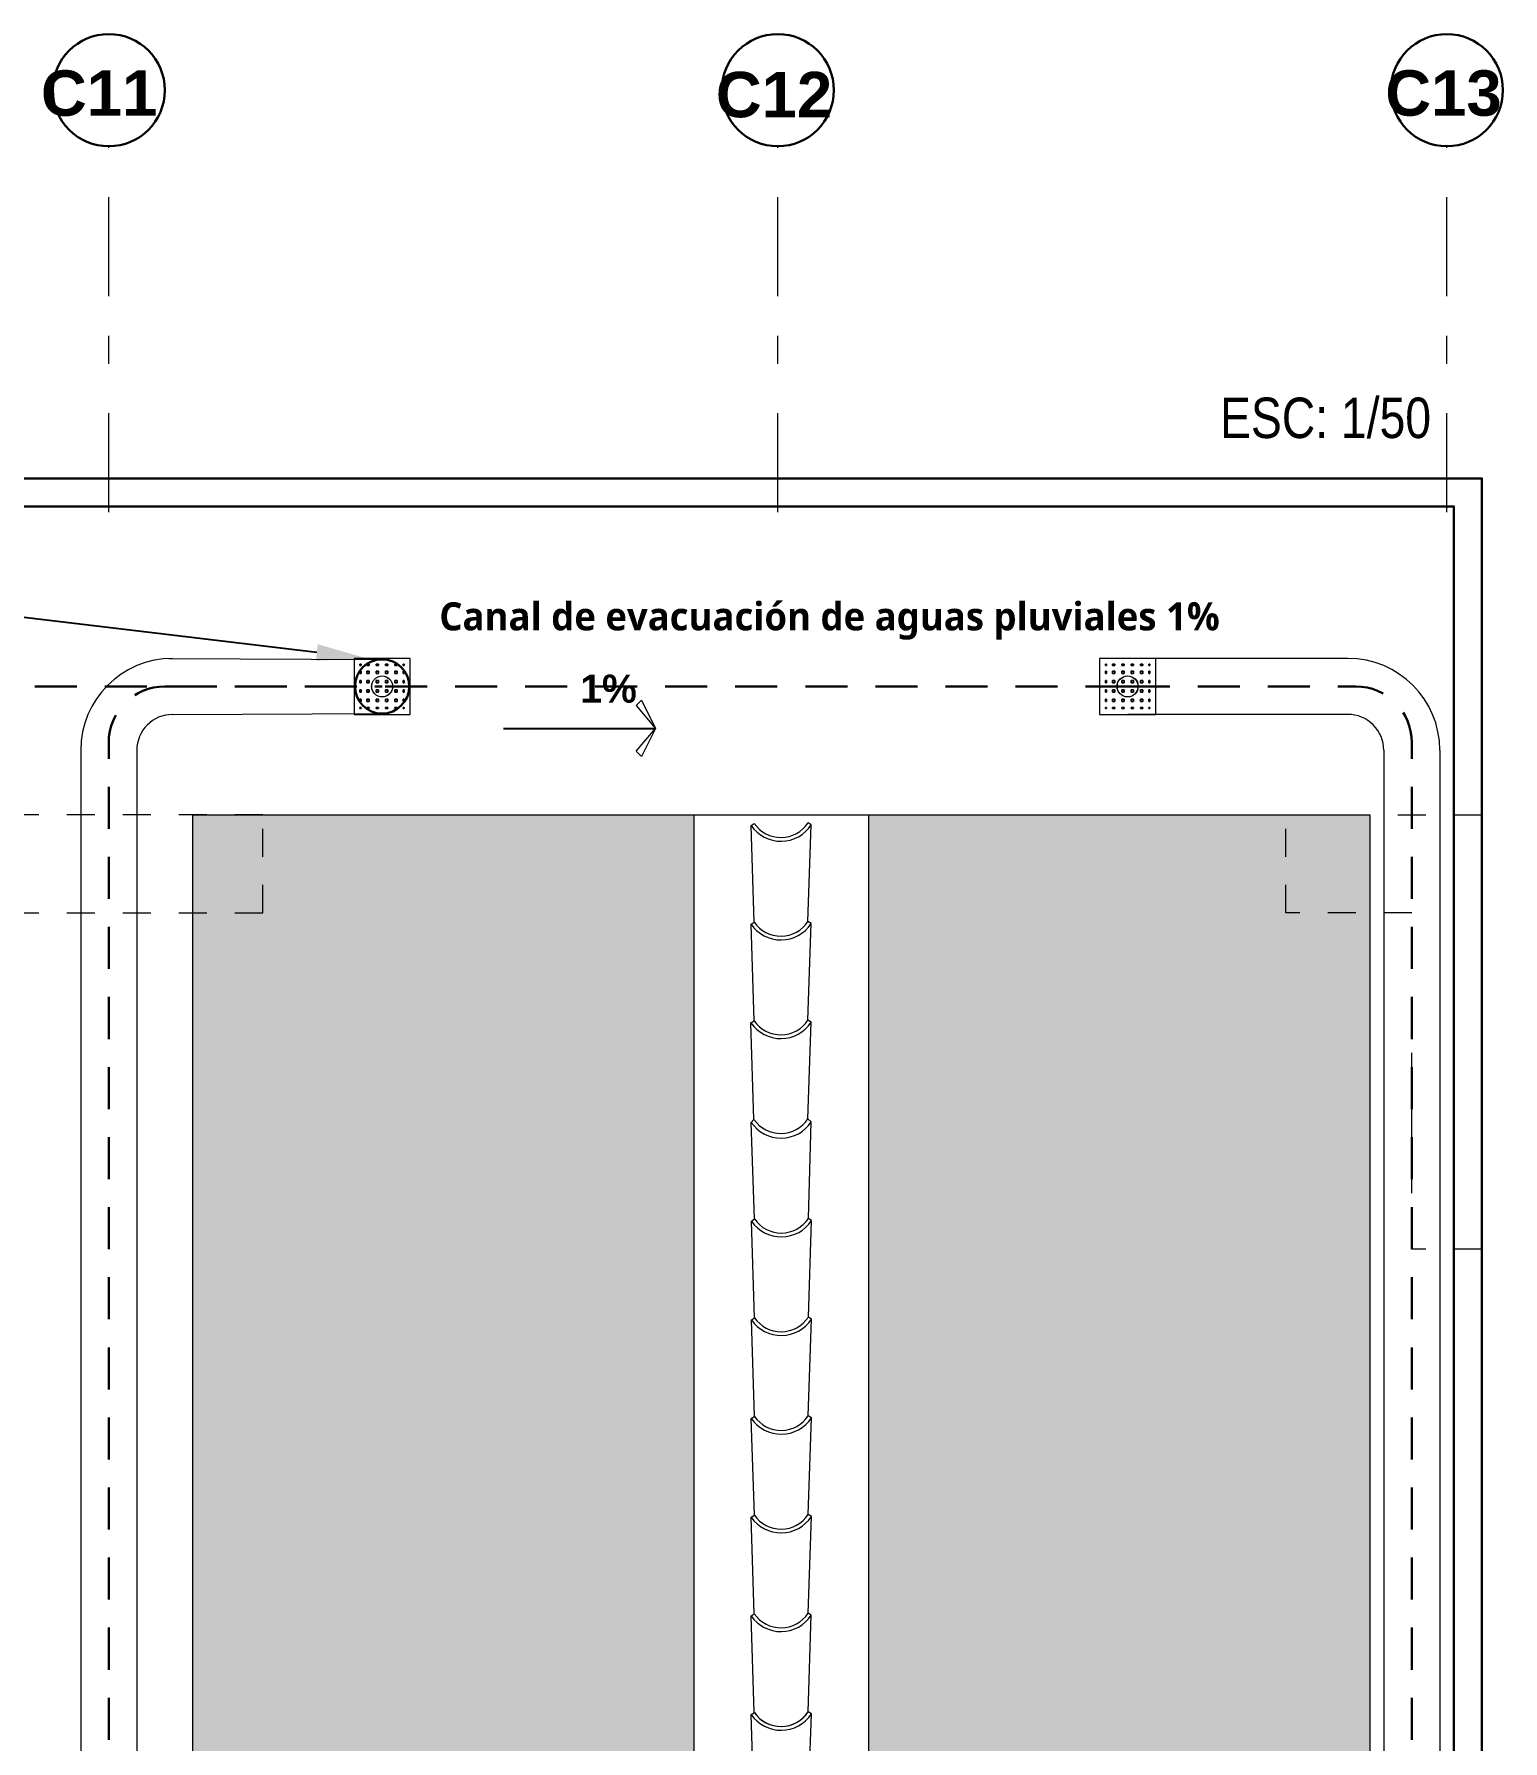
# Model space of a CAD drawing. Header units: metres. Extents: x 27 to 147, y -173 to 8.
# Drawn here: x 78.56 to 83.8, y -12.35 to -6.26 of the extents above; entities that cross this region are included whole.
import ezdxf
from ezdxf import colors
from ezdxf.entities.mleader import LeaderData, LeaderLine
from ezdxf.math import Vec2, Vec3

# ---------------------------------------------------------------- set-up
doc = ezdxf.new("R2010")
doc.units = ezdxf.units.M
for name, pattern in [('DASHED2', [0.375, 0.25, -0.125]), ('Dot & Dashed', [0.670277762413025, 0.352777767181396, -0.176388883590699, 0, -0.14111111164093]), ('HIDDEN2', [0.1875, 0.125, -0.0625])]:
    doc.linetypes.add(name, pattern=pattern)
for name, color, linetype, lineweight in [('2D Drafting - General_Pen_No__46', 7, 'Continuous', 25), ('Cotas varias El', 253, 'Continuous', 13), ('Equipamiento SR', 23, 'Continuous', 0), ('GRAFO 0 BLANCO', 7, 'Continuous', 0), ('grafo 2', 31, 'Continuous', 20), ('GRAFO 3', 22, 'Continuous', 30), ('GRAFO 4', 7, 'Continuous', 30), ('GRAFO01', 7, 'Continuous', 0), ('GRfo 3', 7, 'Continuous', 30), ('I.S. CANALETAS', 12, 'Continuous', 0), ('Interior - Mobiliario', 7, 'Continuous', 5), ('letras sr', 7, 'Continuous', 5), ('linea0016', 144, 'HIDDEN2', 9), ('Lineas Referencia', 73, 'Continuous', 13), ('teja andina', 252, 'Continuous', 0), ('TEJAS ANDINA', 253, 'Continuous', 0), ('TEXTO 100', 7, 'Continuous', 20)]:
    doc.layers.add(name, color=color, linetype=linetype, lineweight=lineweight)
doc.layers.add('Interior - Mobiliario _Pluma_Nº__3', color=7, linetype='Continuous', lineweight=18, true_color=0xff6600)
doc.layers.add('Mobiliario', color=7, linetype='Continuous', lineweight=0, true_color=0x7f7f7f)
doc.styles.add('fina', font='techl___.ttf')
doc.styles.add('GENERATED_STYLE_1', font='arialbd.ttf')
doc.styles.add('GENERATED_STYLE_2', font='arial.ttf')
doc.styles.get("Standard").update_dxf_attribs({"font": 'arial.ttf'})

# ---------------------------------------------------------------- blocks, each defined once
blk = doc.blocks.new('A$C295C7585')
at = {"layer": 'Mobiliario', "lineweight": 15}
for p, q in [((1.374978025502969, 3.076203088460716), (1.513853283491699, 3.40416242087349)), ((1.513853283491699, 3.40416242087349), (1.527648820229842, 3.406546360073889)), ((1.556330874160267, 2.995064099900674), (1.716417933508637, 3.313533070731637)), ((1.716417933508637, 3.313533070731637), (1.70900166888714, 3.325407371513847)), ((1.222307230775641, 2.745859816847769), (1.36118248876528, 3.073819149260316)), ((1.36118248876528, 3.073819149260316), (1.374978025502969, 3.076203088460716)), ((1.403660079433394, 2.6647208282875), (1.563747138781764, 2.983189799118463)), ((1.563747138781764, 2.983189799118463), (1.556330874160267, 2.995064099900674)), ((1.069636436049223, 2.415516545234141), (1.208511694038407, 2.743475877646915)), ((1.208511694038407, 2.743475877646915), (1.222307230776096, 2.745859816847542)), ((1.250989284706975, 2.334377556673871), (1.411076344054891, 2.652846527505289)), ((1.411076344054891, 2.652846527505289), (1.403660079433394, 2.6647208282875)), ((0.9169656413223493, 2.085173273620967), (1.055840899311079, 2.413132606033741)), ((1.055840899311079, 2.413132606033741), (1.069636436048768, 2.415516545234595)), ((1.258405549328472, 2.322503255891888), (1.25098928470652, 2.334377556674326)), ((1.098318489980102, 2.004034285060698), (1.258405549328472, 2.322503255891888)), ((0.7650785429282223, 1.751017721853714), (0.9031190902182971, 2.079350511766734)), ((0.9031190902182971, 2.079350511766734), (0.9169656413223493, 2.085173273620967)), ((0.94643139158552, 1.66987873329299), (1.10492039455994, 1.989062689736784)), ((1.10492039455994, 1.989062689736784), (1.098439325062163, 2.004274668164622)), ((0.612407748201349, 1.420674450239858), (0.7512830061905333, 1.748633782652632)), ((0.7512830061905333, 1.748633782652632), (0.7650785429282223, 1.751017721853486)), ((0.7937605968586467, 1.339535461679816), (0.953847656207472, 1.658004432511007)), ((0.953847656207472, 1.658004432511007), (0.94643139158552, 1.66987873329299)), ((0.4597369534749305, 1.090331178626684), (0.5986122114636601, 1.418290511039459)), ((0.5986122114636601, 1.418290511039459), (0.6124077482018038, 1.420674450240085)), ((0.6410898021322282, 1.009192190066642), (0.8011768614805987, 1.327661160897833)), ((0.8011768614805987, 1.327661160897833), (0.7937605968591015, 1.339535461679816)), ((0.3070661587476025, 0.7599879070137376), (0.4459414167367868, 1.087947239426285)), ((0.4459414167367868, 1.087947239426285), (0.4597369534749305, 1.090331178626911)), ((0.6485060667537255, 0.997317889284659), (0.6410898021322282, 1.009192190066642)), ((0.4884190074053549, 0.6788489184534683), (0.6485060667537255, 0.997317889284659)), ((0.1543953640207292, 0.4296446354001091), (0.2932706220099135, 0.757603967813111)), ((0.2932706220099135, 0.757603967813111), (0.3070661587480572, 0.7599879070135103)), ((0.3357482126784817, 0.3485056468398398), (0.4958352720268522, 0.6669746176712579)), ((0.4958352720268522, 0.6669746176712579), (0.4884190074053549, 0.6788489184534683)), ((0.001724569293855893, 0.09930136378693533), (0.1405998272830402, 0.4272606961997099)), ((0.1405998272830402, 0.4272606961997099), (0.1543953640207292, 0.4296446354007912)), ((0.1830774179516084, 0.01816237522666597), (0.3431644773004336, 0.3366313460578567)), ((0.3431644773004336, 0.3366313460578567), (0.3357482126784817, 0.3485056468402945))]:
    blk.add_line(p, q, dxfattribs=at)
for centre, radius, start, end in [((1.64559542193274, 3.42692813519011), 0.1336946849706216, 189.8041789864884, 301.9874291323811), ((1.64559542193274, 3.42692813519011), 0.1196946849706216, 189.8041789864884, 301.9874291323811), ((1.492924627205866, 3.096584863576936), 0.1336946849706216, 189.8041789864884, 301.9874291323811), ((1.492924627205866, 3.096584863576936), 0.1196946849706216, 189.8041789864884, 301.9874291323811), ((1.340253832479448, 2.766241591963535), 0.1336946849706216, 189.8041789864884, 301.9874291323811), ((1.340253832479448, 2.766241591963535), 0.1196946849706216, 189.8041789864884, 301.9874291323811), ((1.187583037752574, 2.435898320350134), 0.1336946849706216, 189.8041789864884, 301.9874291323811), ((1.187583037752574, 2.435898320350134), 0.1196946849706216, 189.8041789864884, 301.9874291323811), ((1.034204698330086, 2.101672659223368), 0.1329726096647947, 189.6640148896703, 302.1275932302208), ((1.034912243024337, 2.105555048736051), 0.1196946849706216, 189.8041789864884, 301.9874291323811), ((0.8830251446311195, 1.77139949696948), 0.1336946849706216, 189.8041789864884, 301.9874291323811), ((0.8830251446311195, 1.77139949696948), 0.1196946849706216, 189.8041789864884, 301.9874291323811), ((0.7303543499047009, 1.441056225356306), 0.1336946849706216, 189.8041789864884, 301.9874291323811), ((0.7303543499047009, 1.441056225356306), 0.1196946849706216, 189.8041789864884, 301.9874291323811), ((0.5776835551778277, 1.110712953743132), 0.1336946849706216, 189.8041789864884, 301.9874291323811), ((0.5776835551778277, 1.110712953743132), 0.1196946849706216, 189.8041789864884, 301.9874291323811), ((0.4250127604509544, 0.7803696821295034), 0.1336946849706216, 189.8041789864884, 301.9874291323811), ((0.4250127604509544, 0.7803696821295034), 0.1196946849706216, 189.8041789864884, 301.9874291323811), ((0.2723419657240811, 0.4500264105163296), 0.1336946849706216, 189.8041789864884, 301.9874291323811), ((0.2723419657240811, 0.4500264105163296), 0.1196946849706216, 189.8041789864884, 301.9874291323811), ((0.1196711709962983, 0.119683138902019), 0.1196946849706216, 189.8041789864884, 301.9874291323811)]:
    blk.add_arc(centre, radius, start, end, dxfattribs=at)
blk = doc.blocks.new('Red 18')
at = {"layer": 'GRAFO 0 BLANCO', "linetype": 'Continuous'}
for p, q in [((0.05, 0.2041666666666667), (0.04583333333333334, 0.2041666666666667)), ((0.04583333333333334, 0.2041666666666667), (0.04583333333333334, 0.2)), ((0.04583333333333334, 0.2), (0.04583333333333334, 0.2041666666666667)), ((0.04583333333333334, 0.2041666666666667), (0.05, 0.2041666666666667)), ((0.04583333333333334, 0.2), (0.05, 0.2)), ((0.05, 0.2), (0.04583333333333334, 0.2)), ((0.05, 0.2), (0.05, 0.2041666666666667)), ((0.05, 0.2041666666666667), (0.05, 0.2)), ((0.07916666666666668, 0.2041666666666667), (0.07083333333333333, 0.2041666666666667)), ((0.07083333333333333, 0.2041666666666667), (0.07083333333333333, 0.2)), ((0.07083333333333333, 0.2041666666666667), (0.07916666666666668, 0.2041666666666667)), ((0.07083333333333333, 0.2), (0.07083333333333333, 0.2041666666666667)), ((0.07083333333333333, 0.2), (0.07916666666666668, 0.2)), ((0.07916666666666668, 0.2), (0.07083333333333333, 0.2)), ((0.07916666666666668, 0.2), (0.07916666666666668, 0.2041666666666667)), ((0.07916666666666668, 0.2041666666666667), (0.07916666666666668, 0.2)), ((0.1125, 0.2041666666666667), (0.1041666666666667, 0.2041666666666667)), ((0.1041666666666667, 0.2041666666666667), (0.1041666666666667, 0.2)), ((0.1041666666666667, 0.2041666666666667), (0.1125, 0.2041666666666667)), ((0.1041666666666667, 0.2), (0.1041666666666667, 0.2041666666666667)), ((0.1041666666666667, 0.2), (0.1125, 0.2)), ((0.1125, 0.2), (0.1041666666666667, 0.2)), ((0.1125, 0.2), (0.1125, 0.2041666666666667)), ((0.1125, 0.2041666666666667), (0.1125, 0.2)), ((0.1458333333333333, 0.2041666666666667), (0.1375, 0.2041666666666667)), ((0.1375, 0.2041666666666667), (0.1375, 0.2)), ((0.1375, 0.2041666666666667), (0.1458333333333333, 0.2041666666666667)), ((0.1375, 0.2), (0.1375, 0.2041666666666667)), ((0.1375, 0.2), (0.1458333333333333, 0.2)), ((0.1458333333333333, 0.2), (0.1375, 0.2)), ((0.1458333333333333, 0.2), (0.1458333333333333, 0.2041666666666667)), ((0.1458333333333333, 0.2041666666666667), (0.1458333333333333, 0.2)), ((0.1791666666666666, 0.2041666666666667), (0.1708333333333333, 0.2041666666666667)), ((0.1708333333333333, 0.2041666666666667), (0.1708333333333333, 0.2)), ((0.1708333333333333, 0.2041666666666667), (0.1791666666666666, 0.2041666666666667)), ((0.1708333333333333, 0.2), (0.1708333333333333, 0.2041666666666667)), ((0.1708333333333333, 0.2), (0.1791666666666666, 0.2)), ((0.1791666666666666, 0.2), (0.1708333333333333, 0.2)), ((0.1791666666666666, 0.2), (0.1791666666666666, 0.2041666666666667)), ((0.1791666666666666, 0.2041666666666667), (0.1791666666666666, 0.2)), ((0.2041666666666667, 0.2041666666666667), (0.2, 0.2041666666666667)), ((0.2, 0.2041666666666667), (0.2, 0.2)), ((0.2, 0.2), (0.2, 0.2041666666666667)), ((0.2, 0.2041666666666667), (0.2041666666666667, 0.2041666666666667)), ((0.2, 0.2), (0.2041666666666667, 0.2)), ((0.2041666666666667, 0.2), (0.2, 0.2)), ((0.2041666666666667, 0.2), (0.2041666666666667, 0.2041666666666667)), ((0.2041666666666667, 0.2041666666666667), (0.2041666666666667, 0.2)), ((0.05, 0.1791666666666666), (0.04583333333333334, 0.1791666666666666)), ((0.04583333333333334, 0.1791666666666666), (0.04583333333333334, 0.1708333333333333)), ((0.04583333333333334, 0.1708333333333333), (0.04583333333333334, 0.1791666666666666)), ((0.04583333333333334, 0.1791666666666666), (0.05, 0.1791666666666666)), ((0.04583333333333334, 0.1708333333333333), (0.05, 0.1708333333333333)), ((0.05, 0.1708333333333333), (0.04583333333333334, 0.1708333333333333)), ((0.05, 0.1458333333333333), (0.04583333333333334, 0.1458333333333333)), ((0.04583333333333334, 0.1458333333333333), (0.04583333333333334, 0.1375)), ((0.04583333333333334, 0.1375), (0.04583333333333334, 0.1458333333333333)), ((0.04583333333333334, 0.1458333333333333), (0.05, 0.1458333333333333)), ((0.04583333333333334, 0.1375), (0.05, 0.1375)), ((0.05, 0.1375), (0.04583333333333334, 0.1375)), ((0.05, 0.1708333333333333), (0.05, 0.1791666666666666)), ((0.05, 0.1791666666666666), (0.05, 0.1708333333333333)), ((0.05, 0.1375), (0.05, 0.1458333333333333)), ((0.05, 0.1458333333333333), (0.05, 0.1375)), ((0.07916666666666668, 0.1791666666666666), (0.07083333333333333, 0.1791666666666666)), ((0.07083333333333333, 0.1791666666666666), (0.07083333333333333, 0.1708333333333333)), ((0.07083333333333333, 0.1708333333333333), (0.07083333333333333, 0.1791666666666666)), ((0.07083333333333333, 0.1791666666666666), (0.07916666666666668, 0.1791666666666666)), ((0.07083333333333333, 0.1708333333333333), (0.07916666666666668, 0.1708333333333333)), ((0.07916666666666668, 0.1708333333333333), (0.07083333333333333, 0.1708333333333333)), ((0.07916666666666668, 0.1458333333333333), (0.07083333333333333, 0.1458333333333333)), ((0.07083333333333333, 0.1458333333333333), (0.07083333333333333, 0.1375)), ((0.07083333333333333, 0.1375), (0.07083333333333333, 0.1458333333333333)), ((0.07083333333333333, 0.1458333333333333), (0.07916666666666668, 0.1458333333333333)), ((0.07083333333333333, 0.1375), (0.07916666666666668, 0.1375)), ((0.07916666666666668, 0.1375), (0.07083333333333333, 0.1375)), ((0.07916666666666668, 0.1708333333333333), (0.07916666666666668, 0.1791666666666666)), ((0.07916666666666668, 0.1791666666666666), (0.07916666666666668, 0.1708333333333333)), ((0.07916666666666668, 0.1375), (0.07916666666666668, 0.1458333333333333)), ((0.07916666666666668, 0.1458333333333333), (0.07916666666666668, 0.1375)), ((0.1125, 0.1791666666666666), (0.1041666666666667, 0.1791666666666666)), ((0.1041666666666667, 0.1791666666666666), (0.1041666666666667, 0.1708333333333333)), ((0.1041666666666667, 0.1708333333333333), (0.1041666666666667, 0.1791666666666666)), ((0.1041666666666667, 0.1791666666666666), (0.1125, 0.1791666666666666)), ((0.1041666666666667, 0.1708333333333333), (0.1125, 0.1708333333333333)), ((0.1125, 0.1708333333333333), (0.1041666666666667, 0.1708333333333333)), ((0.1125, 0.1458333333333333), (0.1041666666666667, 0.1458333333333333)), ((0.1041666666666667, 0.1458333333333333), (0.1041666666666667, 0.1375)), ((0.1041666666666667, 0.1375), (0.1041666666666667, 0.1458333333333333)), ((0.1041666666666667, 0.1458333333333333), (0.1125, 0.1458333333333333)), ((0.1041666666666667, 0.1375), (0.1125, 0.1375)), ((0.1125, 0.1375), (0.1041666666666667, 0.1375)), ((0.1125, 0.1708333333333333), (0.1125, 0.1791666666666666)), ((0.1125, 0.1791666666666666), (0.1125, 0.1708333333333333)), ((0.1125, 0.1375), (0.1125, 0.1458333333333333)), ((0.1125, 0.1458333333333333), (0.1125, 0.1375)), ((0.1458333333333333, 0.1791666666666666), (0.1375, 0.1791666666666666)), ((0.1375, 0.1791666666666666), (0.1375, 0.1708333333333333)), ((0.1375, 0.1708333333333333), (0.1375, 0.1791666666666666)), ((0.1375, 0.1791666666666666), (0.1458333333333333, 0.1791666666666666)), ((0.1375, 0.1708333333333333), (0.1458333333333333, 0.1708333333333333)), ((0.1458333333333333, 0.1708333333333333), (0.1375, 0.1708333333333333)), ((0.1458333333333333, 0.1458333333333333), (0.1375, 0.1458333333333333)), ((0.1375, 0.1458333333333333), (0.1375, 0.1375)), ((0.1375, 0.1375), (0.1375, 0.1458333333333333)), ((0.1375, 0.1458333333333333), (0.1458333333333333, 0.1458333333333333)), ((0.1375, 0.1375), (0.1458333333333333, 0.1375)), ((0.1458333333333333, 0.1375), (0.1375, 0.1375)), ((0.1458333333333333, 0.1708333333333333), (0.1458333333333333, 0.1791666666666666)), ((0.1458333333333333, 0.1791666666666666), (0.1458333333333333, 0.1708333333333333)), ((0.1458333333333333, 0.1375), (0.1458333333333333, 0.1458333333333333)), ((0.1458333333333333, 0.1458333333333333), (0.1458333333333333, 0.1375)), ((0.1791666666666666, 0.1791666666666666), (0.1708333333333333, 0.1791666666666666)), ((0.1708333333333333, 0.1791666666666666), (0.1708333333333333, 0.1708333333333333)), ((0.1708333333333333, 0.1708333333333333), (0.1708333333333333, 0.1791666666666666)), ((0.1708333333333333, 0.1791666666666666), (0.1791666666666666, 0.1791666666666666)), ((0.1708333333333333, 0.1708333333333333), (0.1791666666666666, 0.1708333333333333)), ((0.1791666666666666, 0.1708333333333333), (0.1708333333333333, 0.1708333333333333)), ((0.1791666666666666, 0.1458333333333333), (0.1708333333333333, 0.1458333333333333)), ((0.1708333333333333, 0.1458333333333333), (0.1708333333333333, 0.1375)), ((0.1708333333333333, 0.1375), (0.1708333333333333, 0.1458333333333333)), ((0.1708333333333333, 0.1458333333333333), (0.1791666666666666, 0.1458333333333333)), ((0.1708333333333333, 0.1375), (0.1791666666666666, 0.1375)), ((0.1791666666666666, 0.1375), (0.1708333333333333, 0.1375)), ((0.1791666666666666, 0.1708333333333333), (0.1791666666666666, 0.1791666666666666)), ((0.1791666666666666, 0.1791666666666666), (0.1791666666666666, 0.1708333333333333)), ((0.1791666666666666, 0.1375), (0.1791666666666666, 0.1458333333333333)), ((0.1791666666666666, 0.1458333333333333), (0.1791666666666666, 0.1375)), ((0.2041666666666667, 0.1791666666666666), (0.2, 0.1791666666666666)), ((0.2, 0.1791666666666666), (0.2, 0.1708333333333333)), ((0.2, 0.1708333333333333), (0.2, 0.1791666666666666)), ((0.2, 0.1791666666666666), (0.2041666666666667, 0.1791666666666666)), ((0.2, 0.1708333333333333), (0.2041666666666667, 0.1708333333333333)), ((0.2041666666666667, 0.1708333333333333), (0.2, 0.1708333333333333)), ((0.2041666666666667, 0.1458333333333333), (0.2, 0.1458333333333333)), ((0.2, 0.1458333333333333), (0.2, 0.1375)), ((0.2, 0.1375), (0.2, 0.1458333333333333)), ((0.2, 0.1458333333333333), (0.2041666666666667, 0.1458333333333333)), ((0.2, 0.1375), (0.2041666666666667, 0.1375)), ((0.2041666666666667, 0.1375), (0.2, 0.1375)), ((0.2041666666666667, 0.1708333333333333), (0.2041666666666667, 0.1791666666666666)), ((0.2041666666666667, 0.1791666666666666), (0.2041666666666667, 0.1708333333333333)), ((0.2041666666666667, 0.1375), (0.2041666666666667, 0.1458333333333333)), ((0.2041666666666667, 0.1458333333333333), (0.2041666666666667, 0.1375)), ((0.05, 0.1125), (0.04583333333333334, 0.1125)), ((0.04583333333333334, 0.1125), (0.04583333333333334, 0.1041666666666667)), ((0.04583333333333334, 0.1041666666666667), (0.04583333333333334, 0.1125)), ((0.04583333333333334, 0.1125), (0.05, 0.1125)), ((0.04583333333333334, 0.1041666666666667), (0.05, 0.1041666666666667)), ((0.05, 0.1041666666666667), (0.04583333333333334, 0.1041666666666667)), ((0.05, 0.07916666666666668), (0.04583333333333334, 0.07916666666666668)), ((0.04583333333333334, 0.07916666666666668), (0.04583333333333334, 0.07083333333333333)), ((0.04583333333333334, 0.07083333333333333), (0.04583333333333334, 0.07916666666666668)), ((0.04583333333333334, 0.07916666666666668), (0.05, 0.07916666666666668)), ((0.04583333333333334, 0.07083333333333333), (0.05, 0.07083333333333333)), ((0.05, 0.07083333333333333), (0.04583333333333334, 0.07083333333333333)), ((0.05, 0.1041666666666667), (0.05, 0.1125)), ((0.05, 0.1125), (0.05, 0.1041666666666667)), ((0.05, 0.07083333333333333), (0.05, 0.07916666666666668)), ((0.05, 0.07916666666666668), (0.05, 0.07083333333333333)), ((0.07916666666666668, 0.1125), (0.07083333333333333, 0.1125)), ((0.07083333333333333, 0.1125), (0.07083333333333333, 0.1041666666666667)), ((0.07083333333333333, 0.1041666666666667), (0.07083333333333333, 0.1125)), ((0.07083333333333333, 0.1125), (0.07916666666666668, 0.1125)), ((0.07083333333333333, 0.1041666666666667), (0.07916666666666668, 0.1041666666666667)), ((0.07916666666666668, 0.1041666666666667), (0.07083333333333333, 0.1041666666666667)), ((0.07916666666666668, 0.07916666666666668), (0.07083333333333333, 0.07916666666666668)), ((0.07083333333333333, 0.07916666666666668), (0.07083333333333333, 0.07083333333333333)), ((0.07083333333333333, 0.07083333333333333), (0.07083333333333333, 0.07916666666666668)), ((0.07083333333333333, 0.07916666666666668), (0.07916666666666668, 0.07916666666666668)), ((0.07083333333333333, 0.07083333333333333), (0.07916666666666668, 0.07083333333333333)), ((0.07916666666666668, 0.07083333333333333), (0.07083333333333333, 0.07083333333333333)), ((0.07916666666666668, 0.1041666666666667), (0.07916666666666668, 0.1125)), ((0.07916666666666668, 0.1125), (0.07916666666666668, 0.1041666666666667)), ((0.07916666666666668, 0.07083333333333333), (0.07916666666666668, 0.07916666666666668)), ((0.07916666666666668, 0.07916666666666668), (0.07916666666666668, 0.07083333333333333)), ((0.1125, 0.1125), (0.1041666666666667, 0.1125)), ((0.1041666666666667, 0.1125), (0.1041666666666667, 0.1041666666666667)), ((0.1041666666666667, 0.1041666666666667), (0.1041666666666667, 0.1125)), ((0.1041666666666667, 0.1125), (0.1125, 0.1125)), ((0.1041666666666667, 0.1041666666666667), (0.1125, 0.1041666666666667)), ((0.1125, 0.1041666666666667), (0.1041666666666667, 0.1041666666666667)), ((0.1125, 0.07916666666666668), (0.1041666666666667, 0.07916666666666668)), ((0.1041666666666667, 0.07916666666666668), (0.1041666666666667, 0.07083333333333333)), ((0.1041666666666667, 0.07083333333333333), (0.1041666666666667, 0.07916666666666668)), ((0.1041666666666667, 0.07916666666666668), (0.1125, 0.07916666666666668)), ((0.1041666666666667, 0.07083333333333333), (0.1125, 0.07083333333333333)), ((0.1125, 0.07083333333333333), (0.1041666666666667, 0.07083333333333333)), ((0.1125, 0.1041666666666667), (0.1125, 0.1125)), ((0.1125, 0.1125), (0.1125, 0.1041666666666667)), ((0.1125, 0.07083333333333333), (0.1125, 0.07916666666666668)), ((0.1125, 0.07916666666666668), (0.1125, 0.07083333333333333)), ((0.1458333333333333, 0.1125), (0.1375, 0.1125)), ((0.1375, 0.1125), (0.1375, 0.1041666666666667)), ((0.1375, 0.1041666666666667), (0.1375, 0.1125)), ((0.1375, 0.1125), (0.1458333333333333, 0.1125)), ((0.1375, 0.1041666666666667), (0.1458333333333333, 0.1041666666666667)), ((0.1458333333333333, 0.1041666666666667), (0.1375, 0.1041666666666667)), ((0.1458333333333333, 0.07916666666666668), (0.1375, 0.07916666666666668)), ((0.1375, 0.07916666666666668), (0.1375, 0.07083333333333333)), ((0.1375, 0.07083333333333333), (0.1375, 0.07916666666666668)), ((0.1375, 0.07916666666666668), (0.1458333333333333, 0.07916666666666668)), ((0.1375, 0.07083333333333333), (0.1458333333333333, 0.07083333333333333)), ((0.1458333333333333, 0.07083333333333333), (0.1375, 0.07083333333333333)), ((0.1458333333333333, 0.1041666666666667), (0.1458333333333333, 0.1125)), ((0.1458333333333333, 0.1125), (0.1458333333333333, 0.1041666666666667)), ((0.1458333333333333, 0.07083333333333333), (0.1458333333333333, 0.07916666666666668)), ((0.1458333333333333, 0.07916666666666668), (0.1458333333333333, 0.07083333333333333)), ((0.1791666666666666, 0.1125), (0.1708333333333333, 0.1125)), ((0.1708333333333333, 0.1125), (0.1708333333333333, 0.1041666666666667)), ((0.1708333333333333, 0.1041666666666667), (0.1708333333333333, 0.1125)), ((0.1708333333333333, 0.1125), (0.1791666666666666, 0.1125)), ((0.1708333333333333, 0.1041666666666667), (0.1791666666666666, 0.1041666666666667)), ((0.1791666666666666, 0.1041666666666667), (0.1708333333333333, 0.1041666666666667)), ((0.1791666666666666, 0.07916666666666668), (0.1708333333333333, 0.07916666666666668)), ((0.1708333333333333, 0.07916666666666668), (0.1708333333333333, 0.07083333333333333)), ((0.1708333333333333, 0.07083333333333333), (0.1708333333333333, 0.07916666666666668)), ((0.1708333333333333, 0.07916666666666668), (0.1791666666666666, 0.07916666666666668)), ((0.1708333333333333, 0.07083333333333333), (0.1791666666666666, 0.07083333333333333)), ((0.1791666666666666, 0.07083333333333333), (0.1708333333333333, 0.07083333333333333)), ((0.1791666666666666, 0.1041666666666667), (0.1791666666666666, 0.1125)), ((0.1791666666666666, 0.1125), (0.1791666666666666, 0.1041666666666667)), ((0.1791666666666666, 0.07083333333333333), (0.1791666666666666, 0.07916666666666668)), ((0.1791666666666666, 0.07916666666666668), (0.1791666666666666, 0.07083333333333333)), ((0.2041666666666667, 0.1125), (0.2, 0.1125)), ((0.2, 0.1125), (0.2, 0.1041666666666667)), ((0.2, 0.1041666666666667), (0.2, 0.1125)), ((0.2, 0.1125), (0.2041666666666667, 0.1125)), ((0.2, 0.1041666666666667), (0.2041666666666667, 0.1041666666666667)), ((0.2041666666666667, 0.1041666666666667), (0.2, 0.1041666666666667)), ((0.2041666666666667, 0.07916666666666668), (0.2, 0.07916666666666668)), ((0.2, 0.07916666666666668), (0.2, 0.07083333333333333)), ((0.2, 0.07083333333333333), (0.2, 0.07916666666666668)), ((0.2, 0.07916666666666668), (0.2041666666666667, 0.07916666666666668)), ((0.2, 0.07083333333333333), (0.2041666666666667, 0.07083333333333333)), ((0.2041666666666667, 0.07083333333333333), (0.2, 0.07083333333333333)), ((0.2041666666666667, 0.1041666666666667), (0.2041666666666667, 0.1125)), ((0.2041666666666667, 0.1125), (0.2041666666666667, 0.1041666666666667)), ((0.2041666666666667, 0.07083333333333333), (0.2041666666666667, 0.07916666666666668)), ((0.2041666666666667, 0.07916666666666668), (0.2041666666666667, 0.07083333333333333)), ((0.05, 0.05), (0.04583333333333334, 0.05)), ((0.04583333333333334, 0.05), (0.04583333333333334, 0.04583333333333334)), ((0.04583333333333334, 0.04583333333333334), (0.04583333333333334, 0.05)), ((0.04583333333333334, 0.05), (0.05, 0.05)), ((0.04583333333333334, 0.04583333333333334), (0.05, 0.04583333333333334)), ((0.05, 0.04583333333333334), (0.04583333333333334, 0.04583333333333334)), ((0.05, 0.04583333333333334), (0.05, 0.05)), ((0.05, 0.05), (0.05, 0.04583333333333334)), ((0.07916666666666668, 0.05), (0.07083333333333333, 0.05)), ((0.07083333333333333, 0.05), (0.07083333333333333, 0.04583333333333334)), ((0.07083333333333333, 0.05), (0.07916666666666668, 0.05)), ((0.07083333333333333, 0.04583333333333334), (0.07083333333333333, 0.05)), ((0.07083333333333333, 0.04583333333333334), (0.07916666666666668, 0.04583333333333334)), ((0.07916666666666668, 0.04583333333333334), (0.07083333333333333, 0.04583333333333334)), ((0.07916666666666668, 0.04583333333333334), (0.07916666666666668, 0.05)), ((0.07916666666666668, 0.05), (0.07916666666666668, 0.04583333333333334)), ((0.1125, 0.05), (0.1041666666666667, 0.05)), ((0.1041666666666667, 0.05), (0.1041666666666667, 0.04583333333333334)), ((0.1041666666666667, 0.05), (0.1125, 0.05)), ((0.1041666666666667, 0.04583333333333334), (0.1041666666666667, 0.05)), ((0.1041666666666667, 0.04583333333333334), (0.1125, 0.04583333333333334)), ((0.1125, 0.04583333333333334), (0.1041666666666667, 0.04583333333333334)), ((0.1125, 0.04583333333333334), (0.1125, 0.05)), ((0.1125, 0.05), (0.1125, 0.04583333333333334)), ((0.1458333333333333, 0.05), (0.1375, 0.05)), ((0.1375, 0.05), (0.1375, 0.04583333333333334)), ((0.1375, 0.05), (0.1458333333333333, 0.05)), ((0.1375, 0.04583333333333334), (0.1375, 0.05)), ((0.1375, 0.04583333333333334), (0.1458333333333333, 0.04583333333333334)), ((0.1458333333333333, 0.04583333333333334), (0.1375, 0.04583333333333334)), ((0.1458333333333333, 0.04583333333333334), (0.1458333333333333, 0.05)), ((0.1458333333333333, 0.05), (0.1458333333333333, 0.04583333333333334)), ((0.1791666666666666, 0.05), (0.1708333333333333, 0.05)), ((0.1708333333333333, 0.05), (0.1708333333333333, 0.04583333333333334)), ((0.1708333333333333, 0.05), (0.1791666666666666, 0.05)), ((0.1708333333333333, 0.04583333333333334), (0.1708333333333333, 0.05)), ((0.1708333333333333, 0.04583333333333334), (0.1791666666666666, 0.04583333333333334)), ((0.1791666666666666, 0.04583333333333334), (0.1708333333333333, 0.04583333333333334)), ((0.1791666666666666, 0.04583333333333334), (0.1791666666666666, 0.05)), ((0.1791666666666666, 0.05), (0.1791666666666666, 0.04583333333333334)), ((0.2041666666666667, 0.05), (0.2, 0.05)), ((0.2, 0.05), (0.2, 0.04583333333333334)), ((0.2, 0.04583333333333334), (0.2, 0.05)), ((0.2, 0.05), (0.2041666666666667, 0.05)), ((0.2, 0.04583333333333334), (0.2041666666666667, 0.04583333333333334)), ((0.2041666666666667, 0.04583333333333334), (0.2, 0.04583333333333334)), ((0.2041666666666667, 0.04583333333333334), (0.2041666666666667, 0.05)), ((0.2041666666666667, 0.05), (0.2041666666666667, 0.04583333333333334))]:
    blk.add_line(p, q, dxfattribs=at)
at = {"layer": 'GRAFO01'}
blk.add_lwpolyline([(0.02500000000000005, 0.02500000000000141), (0.2250000000000001, 0.02500000000000141), (0.2250000000000001, 0.2250000000000014), (0.02500000000000005, 0.2250000000000014)], close=True, dxfattribs=at)
at = {"layer": 'Interior - Mobiliario _Pluma_Nº__3', "linetype": 'Continuous'}
for p, q in [((0.2250000000000001, 0.2250000000000014), (0.02500000000000005, 0.2250000000000014)), ((0.02500000000000005, 0.2250000000000014), (0.02500000000000005, 0.02500000000000141)), ((0.2250000000000001, 0.02500000000000141), (0.2250000000000001, 0.2250000000000014)), ((0.02500000000000005, 0.02500000000000141), (0.2250000000000001, 0.02500000000000141))]:
    blk.add_line(p, q, dxfattribs=at)
blk = doc.blocks.new('FLECHA')
at = {"layer": 'grafo 2', "ltscale": 0.05}
for p, q in [((674350.4068813783, 8489809.493097022, -2.952000000000225), (674350.3571751671, 8489809.392813733, -2.952000000000225)), ((674350.4259006998, 8489809.474077702, -2.952000000000225), (674350.3571751671, 8489809.392813733, -2.952000000000225)), ((674350.4068813783, 8489809.493097022, -2.952000000000225), (674350.4259006998, 8489809.474077702, -2.952000000000225)), ((674350.4259006998, 8489809.311549768, -2.952000000000225), (674350.3571751671, 8489809.392813733, -2.952000000000225)), ((674350.4068813783, 8489809.292530447, -2.952000000000225), (674350.4259006998, 8489809.311549768, -2.952000000000225))]:
    blk.add_line(p, q, dxfattribs=at)
at = {"layer": 'grafo 2', "lineweight": 25}
blk.add_line((674350.8988359317, 8489809.392813733, -2.952000000000225), (674350.3571751671, 8489809.392813733, -2.952000000000225), dxfattribs=at)
at = {"layer": 'grafo 2'}
blk.add_line((674350.3571751671, 8489809.392813733, -2.952000000000225), (674350.4068813783, 8489809.292530447, -2.952000000000225), dxfattribs=at)

msp = doc.modelspace()

# ---------------------------------------------------------------- hatches: boundary and pattern name
at = {"layer": 'TEJAS ANDINA'}
h = msp.add_hatch(dxfattribs=at)
h.set_pattern_fill('SPANTIL1', color=256, scale=0.2, angle=270, pattern_type=2)
h.set_pattern_definition([(184.9697, (-93.37359597474051, 90.49668486136608), (2.400000210303527, 0.1999982614014097), [0.1846944, -4.4326642]), (90, (-93.5575959747406, 90.48068486136606), (-0.2, 0.2000000000000001), [0.016, -0.184]), (270, (-93.57359597474056, 90.68068486136605), (0.2, -0.2), [0.05600000000000001, -0.144]), (0, (-93.57359597474056, 90.62468486136606), (0.2, 0.2), [0.02, -0.18]), (180, (-93.55359597474057, 90.49668486136608), (-0.2000000000000001, -0.1999999999999999), [0.02, -0.18]), (270, (-93.57359597474056, 90.49668486136608), (0.2, -0.2), [0.016, -0.184]), (270, (-93.5575959747406, 90.68068486136605), (0.2, -0.2), [0.04000000000000001, -0.16]), (355.0303, (-93.5575959747406, 90.64068486136605), (2.400000210303527, -0.1999982614014123), [0.1846944, -4.4326642]), (322.6961, (-93.54759597474049, 90.64068486136605), (-3.400002148337723, 2.599997177976598), [0.0528016, -5.22735]), (288.4349, (-93.50559597474057, 90.60868486136604), (0.1999996806445415, -0.4000000869185923), [0.05059639999999992, -0.5818589999999985]), (251.5651, (-93.4895959747405, 90.56068486136604), (0.1999996806445418, 0.4000000869185922), [0.05059639999999992, -0.5818589999999985]), (217.3039000000001, (-93.50559597474057, 90.51268486136607), (-3.400002148337723, -2.599997177976598), [0.0528016, -5.22735]), (290.2249, (-93.51959597474058, 90.59868486136605), (-0.8000016671195543, 2.199999452866844), [0.04049700000000001, -4.0091944]), (249.7751, (-93.50559597474057, 90.56068486136604), (-0.8000016671195556, -2.199999452866844), [0.04049700000000001, -4.0091944]), (217.4053999999999, (-93.51959597474058, 90.52268486136606), (-2.59999849299601, -2.00000199052301), [0.0428018, -4.237385]), (322.5946, (-93.55359597474057, 90.62468486136606), (-2.599998492996009, 2.000001990523011), [0.0428018, -4.237385])])
h.paths.add_polyline_path([(80.91510554571437, -9.044080488559246), (79.12742638332327, -9.044080488559246), (79.12742638332327, -19.34410254864673), (80.91510554571437, -19.34410254864673)])
h = msp.add_hatch(dxfattribs=at)
h.set_pattern_fill('SPANTIL1', color=256, scale=0.2, angle=90, style=2, pattern_type=2)
h.set_pattern_definition([(4.969699999999973, (-93.77359597474049, 90.86468486136607), (-2.400000210303527, -0.1999982614014101), [0.1846944, -4.4326642]), (270, (-93.58959597474052, 90.88068486136606), (0.2, -0.2000000000000001), [0.016, -0.184]), (90, (-93.57359597474056, 90.68068486136605), (-0.2, 0.2), [0.05600000000000001, -0.144]), (180, (-93.57359597474056, 90.73668486136606), (-0.2, -0.2), [0.02, -0.18]), (0, (-93.59359597474054, 90.86468486136607), (0.2000000000000001, 0.2), [0.02, -0.18]), (90, (-93.57359597474056, 90.86468486136607), (-0.2, 0.2), [0.016, -0.184]), (90, (-93.58959597474052, 90.68068486136605), (-0.2, 0.2), [0.04000000000000001, -0.16]), (175.0303, (-93.58959597474052, 90.72068486136607), (-2.400000210303527, 0.199998261401412), [0.1846943999999996, -4.432664199999988]), (142.6961, (-93.59959597474051, 90.72068486136607), (3.400002148337723, -2.599997177976598), [0.0528016, -5.22735]), (108.4349, (-93.64159597474054, 90.75268486136605), (-0.1999996806445415, 0.4000000869185922), [0.05059639999999992, -0.5818589999999986]), (71.56509999999997, (-93.6575959747405, 90.80068486136605), (-0.1999996806445418, -0.4000000869185922), [0.05059640000000001, -0.581859]), (37.30390000000006, (-93.64159597474054, 90.84868486136605), (3.400002148337723, 2.599997177976598), [0.0528016, -5.22735]), (110.2249, (-93.62759597474053, 90.76268486136607), (0.8000016671195547, -2.199999452866844), [0.04049700000000001, -4.0091944]), (69.7751, (-93.64159597474054, 90.80068486136605), (0.8000016671195552, 2.199999452866844), [0.04049699999999991, -4.009194399999988]), (37.40539999999996, (-93.62759597474053, 90.83868486136606), (2.59999849299601, 2.00000199052301), [0.0428018, -4.237385]), (142.5946, (-93.59359597474054, 90.73668486136606), (2.599998492996009, -2.00000199052301), [0.0428018, -4.237385])])
h.paths.add_polyline_path([(83.32742625601531, -9.044080488559246), (81.53856774307064, -9.044080488559246), (81.53856774307064, -19.34410254864673), (83.32742625601531, -19.34410254864673)])

# ---------------------------------------------------------------- linework, layer by layer
at = {"layer": 'Cotas varias El', "linetype": 'Dot & Dashed'}
for p, q in [((78.82742602695384, -7.964218441453454), (78.82742602695384, -6.659275052710427)), ((81.21492960086198, -7.964218441453454), (81.21492960086198, -6.659275052710427)), ((83.60242595618331, -7.964218441453454), (83.60242595618331, -6.659275052710427))]:
    msp.add_line(p, q, dxfattribs=at)
at = {"layer": 'Cotas varias El'}
for p, q in [((80.91510554571437, -9.04400113371861), (80.91510554571437, -19.34410254873842)), ((81.53856774307064, -9.04400113371861), (81.53856774307064, -19.34410254873842))]:
    msp.add_line(p, q, dxfattribs=at)
at = {"layer": 'Equipamiento SR'}
msp.add_lwpolyline([(79.12742638332327, -9.044085067579886), (83.3274274394779, -9.044085067579886), (83.3274274394779, -19.34410254864673), (79.12742638332327, -19.34410254864673)], close=True, dxfattribs=at)
at = {"layer": 'GRAFO 3', "linetype": 'Continuous'}
for centre in [(78.82742692003512, -6.459275052710495), (81.21492842606881, -6.459275052710439), (83.60242595618331, -6.459275052710439)]:
    msp.add_circle(centre, 0.2, dxfattribs=at)
at = {"layer": 'GRAFO 4', "linetype": 'Continuous'}
msp.add_lwpolyline([(54.92742397717905, -9.044080488478869), (54.92742397717905, -7.84408048847888), (83.72742807929569, -7.84408048847888), (83.72742807929569, -9.044080488478869)], dxfattribs=at)
for points in [[(54.92742397717905, -7.84408048847888), (83.72742807929569, -7.84408048847888), (83.72742808032808, -19.44410254864675), (54.92742397821155, -19.44410254864675)], [(55.02742397718794, -7.944080488478903), (83.62742807930454, -7.944080488478903), (83.62742808031919, -19.34410254864673), (55.02742397820259, -19.34410254864673)]]:
    msp.add_lwpolyline(points, close=True, dxfattribs=at)
at = {"layer": 'GRAFO01', "color": 251, "linetype": 'DASHED2', "lineweight": 9, "ltscale": 0.2}
for points in [[(78.27742644149998, -9.394084977577336), (79.37742644147806, -9.394085093997205), (79.37742679050257, -9.044085094039076), (78.27742679052494, -9.04408497761898)], [(83.72742807929569, -9.044080488478869), (83.72742807929569, -10.59407996498072), (83.47742808444934, -10.59407996498072), (83.47742808446048, -9.394080436856143), (83.02742805803484, -9.394080436956642), (83.02742805772175, -9.044080488639622)]]:
    msp.add_lwpolyline(points, close=True, dxfattribs=at)
at = {"layer": 'GRfo 3'}
for centre in [(79.80293947749146, -8.586523625961604), (79.80293947749112, -8.586524631407656)]:
    msp.add_circle(centre, 0.0966952781077453, dxfattribs=at)
at = {"layer": 'I.S. CANALETAS'}
for p, q in [((78.72720036345447, -8.814545760927786), (78.72720036345424, -19.34411797742655)), ((78.92720036345452, -8.814545760927786), (78.92720036345406, -19.34411797742655)), ((83.3774251771913, -8.81429290487722), (83.37743052725398, -19.34411566551398)), ((83.577425177191, -8.814292803259889), (83.57743052725402, -19.34411556389665))]:
    msp.add_line(p, q, dxfattribs=at)
for points in [[(79.04291918220815, -8.486738942149373), (79.80293947749146, -8.489828347853859)], [(83.24938782764411, -8.486255787055768), (82.46350363029853, -8.48625618635225)], [(79.05523754633055, -8.686507572605592), (79.80293947749146, -8.68321890406935)], [(83.24938792926127, -8.68625578705553), (82.46350373191581, -8.686256186352011)]]:
    msp.add_lwpolyline(points, dxfattribs=at)
for centre, radius in [((79.80293947749146, -8.586523625961604), 0.0375), ((79.80293947749112, -8.586524631407656), 0.0375), ((79.80316419343421, -8.586408991621227), 0.0375), ((79.80316525964167, -8.586390904787208), 0.0375), ((79.80316525964133, -8.58639191023326), 0.0375), ((82.46321615978798, -8.586391962570474), 0.0375), ((82.46321615978786, -8.586391962570474), 0.0375), ((82.46350368110734, -8.58625618635216), 0.03749999999999999), ((82.46350368110711, -8.58625618635216), 0.03749999999999999)]:
    msp.add_circle(centre, radius, dxfattribs=at)
for centre, radius, start, end in [((79.05523754633055, -8.814544755481734), 0.3280371828760508, 90.00000000003908, 180), ((83.24938799431504, -8.814292969931216), 0.3280371828760507, 2.911122434087803e-05, 90.0000291111755), ((79.05523754633055, -8.814544755481734), 0.1280371828760508, 90, 180), ((83.24938799431504, -8.814292969931216), 0.1280371828760508, 2.911122434087803e-05, 90.00002911122758)]:
    msp.add_arc(centre, radius, start, end, dxfattribs=at)
at = {"layer": 'linea0016', "linetype": 'HIDDEN2', "lineweight": 30, "ltscale": 1.2}
for p, q in [((82.46321615978786, -8.586391962570474), (56.05316312350863, -8.586408488897916)), ((79.02719874114143, -8.58650757260665), (79.80293947749146, -8.586523625961604)), ((79.02719874114109, -8.586508578052644), (79.80293947749112, -8.586524631407656)), ((82.46350368110734, -8.58625618635216), (83.27742632160414, -8.586506316949567)), ((78.82719874114105, -19.34419845928846), (78.82719874114105, -8.78650857805269)), ((83.47742632160418, -19.34419619818539), (83.47742632160418, -8.786506316949556))]:
    msp.add_line(p, q, dxfattribs=at)
at = {"layer": 'linea0016', "linetype": 'HIDDEN2', "lineweight": 30, "ltscale": 0.9}
for centre, start, end in [((79.02719874114143, -8.786507572606638), 90, 180), ((79.02719874114109, -8.78650857805269), 90, 180), ((83.27742632160414, -8.786506316949556), 0, 90)]:
    msp.add_arc(centre, 0.2, start, end, dxfattribs=at)
at = {"layer": 'teja andina', "lineweight": 15}
for p, q in [((81.11958685368893, -9.08271784862626), (81.1307397548104, -9.075033111874745)), ((81.13049160523735, -9.427098365329073), (81.11958685368893, -9.08271784862626)), ((81.3226855607694, -9.42488496251076), (81.33426063259947, -9.080245556789066)), ((81.33426063259947, -9.080245556789066), (81.32293371034189, -9.072819709056375)), ((81.11933870411644, -9.434783102080871), (81.13049160523792, -9.42709836532913)), ((81.13024345566544, -9.779163618783684), (81.11933870411644, -9.434783102080871)), ((81.32243741119748, -9.776950215965371), (81.33401248302687, -9.43231081024345)), ((81.33401248302687, -9.43231081024345), (81.3226855607694, -9.42488496251076)), ((81.1190905545435, -9.786848355535426), (81.13024345566487, -9.779163618783457)), ((81.12999530609295, -10.13122887223807), (81.1190905545435, -9.786848355535426)), ((81.32218926162489, -10.12901546941976), (81.33376433345484, -9.784376063697891)), ((81.33376433345484, -9.784376063697891), (81.32243741119692, -9.776950215965144)), ((81.12019114218526, -10.14195518608244), (81.12999530609295, -10.13122887223807)), ((81.13198050267226, -10.48632551517954), (81.12019114218526, -10.14195518608244)), ((81.33405594331703, -10.13949221084249), (81.3221979985882, -10.1287553326477)), ((81.32417445820397, -10.4841121123618), (81.33405594331703, -10.13949221084249)), ((81.12082760155101, -10.49401025193168), (81.13198050267238, -10.48632551517971)), ((81.1317323531, -10.83839076863455), (81.12082760155101, -10.49401025193168)), ((81.32392630863148, -10.83617736581618), (81.33550138046189, -10.49153796009409)), ((81.33550138046189, -10.49153796009409), (81.32417445820397, -10.4841121123618)), ((81.3352532308893, -10.84360321354848), (81.32392630863194, -10.83617736581601)), ((81.12057945197841, -10.84607550538607), (81.13173235310035, -10.83839076863416)), ((81.13148420352786, -11.19045602208871), (81.12057945197841, -10.84607550538607)), ((81.32367815905934, -11.1882426192704), (81.3352532308893, -10.84360321354848)), ((81.12033130240593, -11.19814075884045), (81.13148420352775, -11.19045602208854)), ((81.13123605395481, -11.54252127554309), (81.12033130240593, -11.19814075884045)), ((81.32343000948686, -11.54030787272478), (81.33500508131681, -11.19566846700286)), ((81.33500508131681, -11.19566846700286), (81.32367815905934, -11.1882426192704)), ((81.12008315283344, -11.55020601229484), (81.13123605395538, -11.54252127554309)), ((81.13098790438244, -11.89458652899788), (81.12008315283344, -11.55020601229484)), ((81.32318185991448, -11.89237312617956), (81.33475693174432, -11.54773372045747)), ((81.33475693174432, -11.54773372045747), (81.32343000948686, -11.54030787272478)), ((81.11983500326096, -11.90227126574945), (81.13098790438221, -11.89458652899725)), ((81.13073975480995, -12.24665178245226), (81.11983500326096, -11.90227126574945)), ((81.322933710342, -12.24443837963395), (81.33450878217229, -11.89979897391186)), ((81.33450878217229, -11.89979897391186), (81.32318185991426, -11.89237312617917))]:
    msp.add_line(p, q, dxfattribs=at)
for centre, radius, start, end in [((81.22609282525673, -9.009331530116867), 0.1293409205322173, 214.5681929392959, 326.7514430851888), ((81.22609282525673, -9.009331530116867), 0.1157968302204076, 214.5681929392959, 326.7514430851888), ((81.2258446756847, -9.361396783571308), 0.1293409205322173, 214.5681929392959, 326.7514430851888), ((81.2258446756847, -9.361396783571308), 0.1157968302204076, 214.5681929392959, 326.7514430851888), ((81.22559652611233, -9.713462037025863), 0.1293409205322173, 214.5681929392959, 326.7514430851888), ((81.22559652611233, -9.713462037025863), 0.1157968302204076, 214.5681929392959, 326.7514430851888), ((81.22630012274374, -10.06922458092572), 0.1286423595926425, 214.4280288424791, 326.8916071830303), ((81.22534837653893, -10.06552729048161), 0.1157968302204076, 214.5681929392959, 326.7514430851888), ((81.22733357311881, -10.42062393342212), 0.1293409205322173, 214.5681929392959, 326.7514430851888), ((81.22733357311881, -10.42062393342212), 0.1157968302204076, 214.5681929392959, 326.7514430851888), ((81.22708542354667, -10.77268918687628), 0.1157968302204076, 214.5681929392959, 326.7514430851888), ((81.22708542354667, -10.77268918687628), 0.1293409205322173, 214.5681929392959, 326.7514430851888), ((81.22683727397418, -11.12475444033066), 0.1293409205322173, 214.5681929392959, 326.7514430851888), ((81.22683727397418, -11.12475444033066), 0.1157968302204076, 214.5681929392959, 326.7514430851888), ((81.22658912440181, -11.4768196937855), 0.1293409205322173, 214.5681929392959, 326.7514430851888), ((81.22658912440181, -11.4768196937855), 0.1157968302204076, 214.5681929392959, 326.7514430851888), ((81.22634097482921, -11.82888494723989), 0.1293409205322173, 214.5681929392959, 326.7514430851888), ((81.22634097482921, -11.82888494723989), 0.1157968302204076, 214.5681929392959, 326.7514430851888), ((81.22609282525639, -12.18095020069563), 0.1157968302204076, 214.5681929392959, 326.7514430851888)]:
    msp.add_arc(centre, radius, start, end, dxfattribs=at)

# ---------------------------------------------------------------- block references
at = {"layer": 'Interior - Mobiliario', "color": 104, "linetype": 'Continuous', "lineweight": 20, "true_color": 0x029e21}
for p, rotation in [((79.67793947749146, -8.461523625961604), 270), ((79.67793947749112, -8.461524631407656), 270), ((82.33850361759653, -8.461256249863027), 270.0000291112275), ((82.3385036175963, -8.461256249863027), 270.0000291112275)]:
    msp.add_blockref('Red 18', p, dxfattribs=dict(at, rotation=rotation))
at = {"layer": 'Lineas Referencia', "xscale": -1}
msp.add_blockref('FLECHA', (674431.1352326685, -8489818.12869178, 2.952000000000225), dxfattribs=at)
at = {"layer": 'TEJAS ANDINA', "xscale": 0.9674350222721193, "yscale": 0.9674350222721193, "zscale": 0.9674350222721193, "rotation": 24.76401395280984}
msp.add_blockref('A$C295C7585', (81.1697139021918, -15.858263231438), dxfattribs=at)

# ---------------------------------------------------------------- texts
at = {"char_height": 0.162, "width": 6.824460996313066e-15, "attachment_point": 9, "rotation": 4.4022710127077154e-07, "style": 'GENERATED_STYLE_1'}
for s, insert in [('C11', (79.00056730684696, -6.552865005370222)), ('C12', (81.40899420162668, -6.558093060141346)), ('C13', (83.79801277270224, -6.552865005370222))]:
    msp.add_mtext(s, dxfattribs=dict(at, insert=insert))
at = {"layer": '2D Drafting - General_Pen_No__46', "char_height": 0.1, "attachment_point": 7, "style": 'GENERATED_STYLE_2'}
for s, insert in [('{\\fTrebuchet MS|b1|i0|c0|p34;Canal de evacuación de aguas pluviales 1%}', (80.00681047592582, -8.419903653054973)), ('{\\fSansSerif|b1|i0|c2|p2; 1%}', (80.47113933286005, -8.645450860885035))]:
    msp.add_mtext(s, dxfattribs=dict(at, insert=insert))
at = {"layer": 'TEXTO 100', "style": 'fina'}
msp.add_text('ESC: 1/50', height=0.1442183044976814, rotation=359.9999999999968, dxfattribs=at).set_placement((82.79318034350786, -7.700240371899952))

# ---------------------------------------------------------------- leaders
at = {"layer": 'letras sr', "linetype": 'Continuous'}
ml = msp.add_multileader_mtext('Standard', dxfattribs=at)
ml.set_content('{\\fTrebuchet MS|b1|i0|c0|p34;Sumidero sifonico de acero inoxidable 200x200x30 con dn de salida 75mmq=1.5 l7s }', color=256)
ml.set_leader_properties()
ml.build(insert=Vec2(0, 0))
ml.multileader.update_dxf_attribs({"dogleg_length": 0.36, "arrow_head_size": 0.18})
ctx = ml.context
ctx.base_point, ctx.char_height, ctx.arrow_head_size, ctx.landing_gap_size, ctx.plane_origin = Vec3(76.1916553052357, -8.018151898761289), 0.1, 0.18, 0.09, Vec3(77.631026251349, -5.851059415903194)
ctx.text_align_type = 2
notes = []
notes.append((ctx, [(1, (1, 1, 0), (75.8316553052357, -8.018151898761289), (1, 0), 0.36, [(1, [(79.74877281082479, -8.486523625961581)], 0, []), (0, [(75.04043973927912, -8.48652362596141)], 0, [])])]))
ctx.mtext.insert, ctx.mtext.width, ctx.mtext.defined_height, ctx.mtext.alignment, ctx.mtext.flow_direction = Vec3(78.07990446348492, -7.954010484619857), 1.814681836083764, 0.714334133320157, 3, 5
for ctx, leaders in notes:
    for number, flags, end, landing, length, lines in leaders:
        leader = LeaderData()
        leader.index, (leader.has_last_leader_line, leader.has_dogleg_vector, leader.attachment_direction) = number, flags
        leader.last_leader_point, leader.dogleg_vector, leader.dogleg_length = Vec3(end), Vec3(landing), length
        for number, points, colour, breaks in lines:
            line = LeaderLine()
            line.index, line.vertices, line.color, line.breaks = number, Vec3.list(points), colors.encode_raw_color(colour), breaks
            leader.lines.append(line)
        ctx.leaders.append(leader)

doc.saveas('drawing.dxf')
